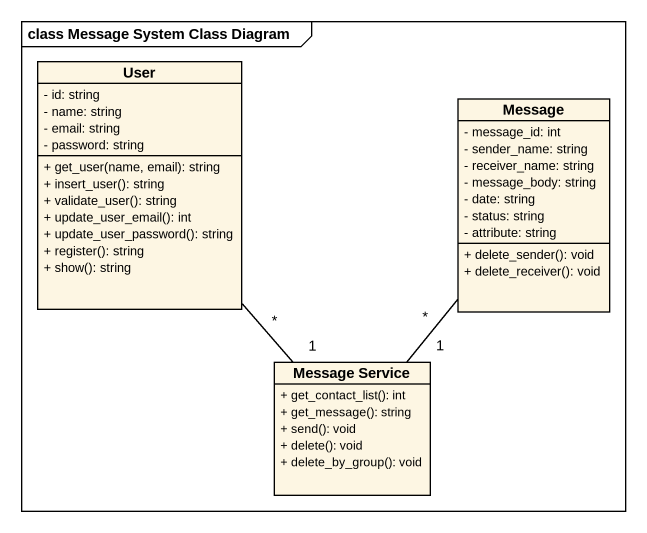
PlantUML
@startuml
mainframe class Message System Class Diagram
hide circle
hide empty members
skinparam classAttributeIconSize 0
class User {
  - id: string
  - name: string
  - email: string
  - password: string
  + get_user(name, email): string
  + insert_user(): string
  + validate_user(): string
  + update_user_email(): int
  + update_user_password(): string
  + register(): string
  + show(): string
}
class Message {
  - message_id: int
  - sender_name: string
  - receiver_name: string
  - message_body: string
  - date: string
  - status: string
  - attribute: string
  + delete_sender(): void
  + delete_receiver(): void
}
class "Message Service" as Message_Service {
  + get_contact_list(): int
  + get_message(): string
  + send(): void
  + delete(): void
  + delete_by_group(): void
}
User "*" -- "1" Message_Service
Message "*" -- "1" Message_Service
@enduml
